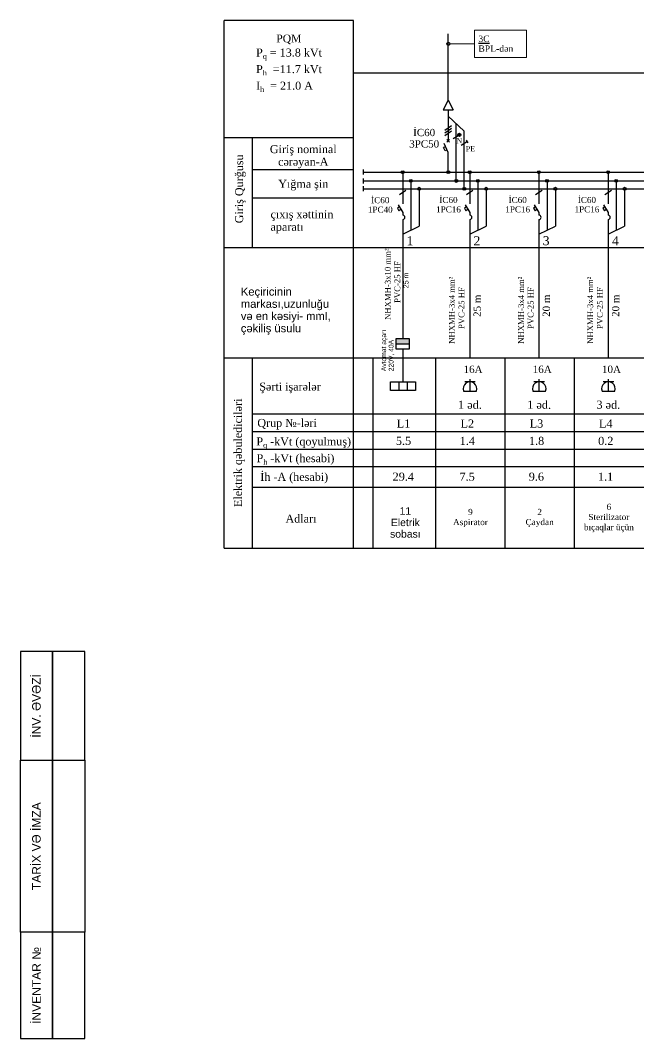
# Model space of a CAD drawing. Header units: millimetres. Extents: x 42452 to 2852333, y -419346 to 834876.
# Drawn here: x 2511279 to 2527375, y 152373 to 178883 of the extents above; entities that cross this region are included whole.
import ezdxf

# ---------------------------------------------------------------- set-up
doc = ezdxf.new("R2010")
doc.units = ezdxf.units.MM
for name, color, linetype in [('1111', 7, 'Continuous'), ('Elektrik isiqlandirma_Lightening.ET-XET', 7, 'Continuous'), ('shtamp cedvel MN', 7, 'Continuous')]:
    doc.layers.add(name, color=color, linetype=linetype)
doc.layers.add('Stamp Mətn MN', color=7, linetype='Continuous', lineweight=13)
doc.styles.add('ARİAL', font='arial.ttf')
doc.styles.add('GENERATED_STYLE_3', font='ARIAALB2.TTF')
doc.styles.add('STAMP MƏTN - MN', font='arial.ttf')

# ---------------------------------------------------------------- blocks, each defined once
blk = doc.blocks.new('Line_153', base_point=(156360232, 84644485))
at = {"layer": 'Elektrik isiqlandirma_Lightening.ET-XET', "linetype": 'Continuous'}
for p, q in [((156360260, 84644443), (156360204, 84644527)), ((156360232, 84644485), (156360042, 84644359))]:
    blk.add_line(p, q, dxfattribs=at)
blk = doc.blocks.new('Line_154', base_point=(156359982, 84644692))
at = {"layer": 'Elektrik isiqlandirma_Lightening.ET-XET', "linetype": 'Continuous', "lineweight": 0, "true_color": 0x000000}
blk.add_hatch(color=18, dxfattribs=at).paths.add_polyline_path([(156360033, 84644692), (156360029, 84644712), (156360018, 84644728), (156360002, 84644739), (156359982, 84644743), (156359963, 84644739), (156359947, 84644728), (156359936, 84644712), (156359932, 84644692), (156359936, 84644673), (156359947, 84644656), (156359963, 84644646), (156359982, 84644642), (156360002, 84644646), (156360018, 84644656), (156360029, 84644673)])
at = {"layer": 'Elektrik isiqlandirma_Lightening.ET-XET', "linetype": 'Continuous'}
blk.add_line((156359940, 84644664), (156359792, 84644566), dxfattribs=at)
blk.add_circle((156359982, 84644692), 50.6, dxfattribs=at)
blk = doc.blocks.new('Line_155', base_point=(156360137, 84643008))
at = {"layer": 'Elektrik isiqlandirma_Lightening.ET-XET', "linetype": 'Continuous', "lineweight": 0, "true_color": 0x000000}
blk.add_hatch(color=18, dxfattribs=at).paths.add_polyline_path([(156360181, 84643008), (156360178, 84643024), (156360168, 84643039), (156360154, 84643048), (156360137, 84643052), (156360120, 84643048), (156360106, 84643039), (156360096, 84643024), (156360093, 84643008), (156360096, 84642991), (156360106, 84642976), (156360120, 84642967), (156360137, 84642963), (156360154, 84642967), (156360168, 84642976), (156360178, 84642991)])
at = {"layer": 'Elektrik isiqlandirma_Lightening.ET-XET', "linetype": 'Continuous'}
blk.add_line((156360137, 84643052), (156360137, 84644803), dxfattribs=at)
blk.add_circle((156360137, 84643008), 44.2, dxfattribs=at)
blk = doc.blocks.new('Line_156', base_point=(156359637, 84643528))
at = {"layer": 'Elektrik isiqlandirma_Lightening.ET-XET', "linetype": 'Continuous', "lineweight": 0, "true_color": 0x000000}
blk.add_hatch(color=18, dxfattribs=at).paths.add_polyline_path([(156359681, 84643528), (156359678, 84643545), (156359668, 84643559), (156359654, 84643569), (156359637, 84643572), (156359620, 84643569), (156359606, 84643559), (156359596, 84643545), (156359593, 84643528), (156359596, 84643511), (156359606, 84643496), (156359620, 84643487), (156359637, 84643483), (156359654, 84643487), (156359668, 84643496), (156359678, 84643511)])
at = {"layer": 'Elektrik isiqlandirma_Lightening.ET-XET', "linetype": 'Continuous'}
blk.add_line((156359637, 84643572), (156359637, 84644139), dxfattribs=at)
blk.add_circle((156359637, 84643528), 44.2, dxfattribs=at)
blk = doc.blocks.new('Line_157', base_point=(156359887, 84643252))
at = {"layer": 'Elektrik isiqlandirma_Lightening.ET-XET', "linetype": 'Continuous', "lineweight": 0, "true_color": 0x000000}
blk.add_hatch(color=18, dxfattribs=at).paths.add_polyline_path([(156359931, 84643252), (156359928, 84643269), (156359918, 84643283), (156359904, 84643293), (156359887, 84643296), (156359870, 84643293), (156359856, 84643283), (156359846, 84643269), (156359843, 84643252), (156359846, 84643235), (156359856, 84643221), (156359870, 84643211), (156359887, 84643208), (156359904, 84643211), (156359918, 84643221), (156359928, 84643235)])
at = {"layer": 'Elektrik isiqlandirma_Lightening.ET-XET', "linetype": 'Continuous'}
blk.add_line((156359887, 84643296), (156359887, 84645041), dxfattribs=at)
blk.add_circle((156359887, 84643252), 44.2, dxfattribs=at)
blk = doc.blocks.new('STAMP - 2 MN')
at = {"layer": 'shtamp cedvel MN'}
blk.add_lwpolyline([(1500, 9000), (750, 9000), (750, 0), (750, 9000), (0, 9000), (0, 6475), (1500, 6475), (1500, 2475), (0, 2475), (0, 0), (1500, 0), (1500, 2475), (0, 2475), (0, 6475), (1500, 6475)], close=True, dxfattribs=at)
at = {"layer": 'Stamp Mətn MN', "char_height": 200, "attachment_point": 5, "rotation": 90, "style": 'STAMP MƏTN - MN'}
for s, insert, width in [('{\\fArial|b0|i0|c238|p34;İNV. }Ə{\\fArial|b0|i0|c238|p34;V}Ə{\\fArial|b0|i0|c238|p34;Zİ}', (375, 7738), 2525), ('{\\fArial|b0|i0|c238|p34;TARİX V}Ə{\\fArial|b0|i0|c238|p34; İMZA}', (375, 4475), 4000), ('{\\fArial|b0|i0|c238|p34;İNVENTAR }№', (375, 1238), 2475)]:
    blk.add_mtext(s, dxfattribs=dict(at, insert=insert, width=width))
blk = doc.blocks.new('Line_167', base_point=(156363518, 84643528))
at = {"layer": 'Elektrik isiqlandirma_Lightening.ET-XET', "linetype": 'Continuous'}
blk.add_line((156363518, 84643483), (156363518, 84642531), dxfattribs=at)
blk.add_circle((156363518, 84643528), 44.2, dxfattribs=at)
blk = doc.blocks.new('Line_168', base_point=(156364038, 84643010))
at = {"layer": 'Elektrik isiqlandirma_Lightening.ET-XET', "linetype": 'Continuous'}
blk.add_line((156364038, 84642966), (156364038, 84641833), dxfattribs=at)
blk.add_circle((156364038, 84643010), 44.2, dxfattribs=at)
blk = doc.blocks.new('Line_169', base_point=(156363773, 84643259))
at = {"layer": 'Elektrik isiqlandirma_Lightening.ET-XET', "linetype": 'Continuous'}
blk.add_line((156363773, 84643215), (156363773, 84642531), dxfattribs=at)
blk.add_circle((156363773, 84643259), 44.2, dxfattribs=at)
blk = doc.blocks.new('cdvgjyfv fvuf ufu')
at = {"layer": '1111', "color": 0, "ltscale": 20}
for p, q in [((0, 0), (0, 840)), ((-454, 0), (454, 0)), ((-375, 670), (375, 670))]:
    blk.add_line(p, q, dxfattribs=at)
blk.add_arc((0, 165), 483, 340.03458, 199.96542, dxfattribs=at)

msp = doc.modelspace()

# ---------------------------------------------------------------- hatches: boundary and pattern name
h = msp.add_hatch(color=256)
h.dxf.hatch_style = 1
h.paths.add_polyline_path([(2521405.36296, 170603.6476), (2521060.51302, 170603.6476), (2521060.51302, 170462.86507), (2521405.36296, 170462.86507)])

# ---------------------------------------------------------------- linework, layer by layer
at = {"linetype": 'Continuous'}
for p, q in [((2516581.21044, 165141.69541), (2516581.21044, 178883.44864)), ((2519947.89509, 178883.44864), (2516581.21044, 178883.44864)), ((2519947.89509, 165141.69541), (2519947.89509, 178883.44864)), ((2519947.89509, 175826.05409), (2516581.21044, 175826.05409)), ((2517323.35721, 172959.05247), (2517323.35721, 175826.05409)), ((2519947.89509, 174992.58423), (2517323.35721, 174992.58423)), ((2519947.89509, 174252.95316), (2517323.35721, 174252.95316)), ((2517323.35721, 165141.69541), (2517323.35721, 170099.57201))]:
    msp.add_line(p, q, dxfattribs=at)
msp.add_line((2521060.51302, 170462.86507), (2521405.36296, 170462.86507))
at = {"color": 7, "lineweight": 25}
msp.add_lwpolyline([(2521060.51302, 170603.6476), (2521405.36296, 170603.6476), (2521405.36296, 170322.08254), (2521060.51302, 170322.08254)], close=True, dxfattribs=at)
for points in [[(2520915.77785, 169471.65084), (2521566.11682, 169471.65084), (2521566.11682, 169245.65716), (2520915.77785, 169245.65716)], [(2521145.30953, 169471.65084), (2521353.58625, 169471.65084), (2521353.58625, 169245.65716), (2521145.30953, 169245.65716)]]:
    msp.add_lwpolyline(points, close=True)
at = {"linetype": 'Continuous'}
for centre in [(2521229.85932, 173754.79289), (2522973.64723, 173754.79289), (2524775.57657, 173754.79289), (2526577.50592, 173754.79289)]:
    msp.add_arc(centre, 59.57369, 272.96227837, 87.03772163, dxfattribs=at)
at = {"layer": 'Elektrik isiqlandirma_Lightening.ET-XET', "linetype": 'Continuous'}
for p, q in [((2522419.85158, 176808.7338), (2522419.85158, 178530.37367)), ((2519947.89509, 177516.32286), (2541787.7253, 177516.32286)), ((2522419.85158, 176808.7338), (2522290.67784, 176550.38632)), ((2522419.85158, 176808.7338), (2522549.02532, 176550.38632)), ((2522290.67784, 176550.38632), (2522549.02532, 176550.38632)), ((2522419.85158, 176550.38632), (2522419.85158, 175746.05186)), ((2522836.62744, 175995.81599), (2522419.85158, 176391.90782)), ((2522333.84806, 175955.93351), (2522505.8551, 176074.79238)), ((2522333.95685, 176024.35538), (2522505.7463, 176143.52851)), ((2522333.84806, 175887.44126), (2522505.8551, 176006.30013)), ((2522384.4865, 175781.09877), (2522455.21665, 175711.00494)), ((2522455.21665, 175781.09877), (2522384.4865, 175711.00494)), ((2522348.81943, 175594.29995), (2522297.29108, 175569.5204)), ((2522336.51077, 175485.48844), (2522297.29108, 175569.5204)), ((2522419.85158, 175442.10675), (2522309.5237, 175678.49483)), ((2522388.03912, 175510.26799), (2522336.51077, 175485.48844)), ((2520201.94305, 174997.15131), (2520201.94305, 174867.80648)), ((2520201.94305, 174932.47889), (2541179.01065, 174932.47889)), ((2520201.94305, 174767.29221), (2520201.94305, 174637.94739)), ((2520201.94305, 174702.6198), (2541179.01065, 174702.6198)), ((2520201.94305, 174563.55347), (2520201.94305, 174434.20864)), ((2520201.94305, 174498.88106), (2541179.01065, 174498.88106)), ((2521146.58662, 174346.8392), (2521318.9346, 174463.88279)), ((2522890.37453, 174346.8392), (2523062.7225, 174463.88279)), ((2524692.30387, 174346.8392), (2524864.65185, 174463.88279)), ((2526494.23322, 174346.8392), (2526666.58119, 174463.88279)), ((2521146.73383, 174026.89685), (2521094.26886, 173997.33105)), ((2521094.26886, 173997.33105), (2521135.54684, 173927.9458)), ((2521114.04305, 174081.84764), (2521232.93799, 173881.994)), ((2521188.01181, 173957.5116), (2521135.54684, 173927.9458)), ((2521443.97086, 174104.76794), (2521443.97086, 173420.65513)), ((2522890.52173, 174026.89685), (2522838.05677, 173997.33105)), ((2522838.05677, 173997.33105), (2522879.33475, 173927.9458)), ((2522857.83096, 174081.84764), (2522976.7259, 173881.994)), ((2522931.79972, 173957.5116), (2522879.33475, 173927.9458)), ((2523187.75876, 174104.76794), (2523187.75876, 173420.65513)), ((2524692.45108, 174026.89685), (2524639.98611, 173997.33105)), ((2524639.98611, 173997.33105), (2524681.2641, 173927.9458)), ((2524659.76031, 174081.84764), (2524778.65524, 173881.994)), ((2524733.72906, 173957.5116), (2524681.2641, 173927.9458)), ((2524989.68811, 174104.76794), (2524989.68811, 173420.65513)), ((2526494.38042, 174026.89685), (2526441.91546, 173997.33105)), ((2526441.91546, 173997.33105), (2526483.19344, 173927.9458)), ((2526461.68965, 174081.84764), (2526580.58459, 173881.994)), ((2526535.65841, 173957.5116), (2526483.19344, 173927.9458)), ((2526791.61745, 174104.76794), (2526791.61745, 173420.65513)), ((2521232.93799, 173881.994), (2521232.93799, 173814.28698)), ((2522976.7259, 173881.994), (2522976.7259, 173814.28698)), ((2522976.7259, 173698.89409), (2522976.7259, 170099.57201)), ((2524778.65524, 173881.994), (2524778.65524, 173814.28698)), ((2524778.65524, 173698.89409), (2524778.65524, 170099.57201)), ((2526580.58459, 173881.994), (2526580.58459, 173814.28698)), ((2526580.58459, 173698.89409), (2526580.58459, 170099.57201)), ((2521232.93799, 173316.46908), (2521662.59451, 173528.58871)), ((2522976.7259, 173316.46908), (2523406.38242, 173528.58871)), ((2524778.65524, 173316.46908), (2525208.31177, 173528.58871)), ((2526580.58459, 173316.46908), (2527010.24111, 173528.58871)), ((2541787.7253, 172959.05247), (2516586.00717, 172959.05247)), ((2516581.21044, 170099.57201), (2541787.7253, 170099.57201)), ((2520460.14085, 165141.69541), (2520460.14085, 170099.57201)), ((2523900.33839, 165141.69541), (2523900.33839, 170099.57201)), ((2525702.26774, 165141.69541), (2525702.26774, 170099.57201)), ((2517323.35721, 168640.37276), (2541787.7253, 168640.37276)), ((2517323.35721, 168175.56568), (2541787.7253, 168175.56568)), ((2517323.35721, 167722.45501), (2541787.7253, 167722.45501)), ((2517323.35721, 167270.22228), (2541787.7253, 167270.22228)), ((2517323.35721, 166733.49182), (2541787.7253, 166733.49182)), ((2516581.21044, 165141.69541), (2541787.7253, 165141.69541))]:
    msp.add_line(p, q, dxfattribs=at)
at = {"layer": 'Elektrik isiqlandirma_Lightening.ET-XET', "color": 8, "linetype": 'Continuous', "lineweight": 18}
for p, q in [((2522461.52886, 178272.4898), (2522975.52811, 178272.4898)), ((2522975.52811, 178272.4898), (2523105.58569, 178272.4898))]:
    msp.add_line(p, q, dxfattribs=at)
at = {"layer": 'Elektrik isiqlandirma_Lightening.ET-XET', "color": 7, "linetype": 'Continuous'}
for p, q in [((2521232.938, 173695.29881), (2521232.93799, 172986.45143)), ((2521232.93799, 172986.45143), (2521232.93799, 170603.6476)), ((2521232.93799, 170322.08254), (2521232.93799, 169471.65084)), ((2522098.40905, 165142.57201), (2522098.40905, 170099.57201))]:
    msp.add_line(p, q, dxfattribs=at)
at = {"layer": 'Elektrik isiqlandirma_Lightening.ET-XET', "color": 1, "lineweight": 18, "flags": 128}
msp.add_lwpolyline([(2523105.58569, 178627.28734), (2524452.42842, 178627.28734), (2524452.42842, 177917.69226), (2523105.58569, 177917.69226)], close=True, dxfattribs=at)
at = {"layer": 'Elektrik isiqlandirma_Lightening.ET-XET', "linetype": 'Continuous'}
msp.add_circle((2522419.85158, 178272.4898), 41.67728, dxfattribs=at)

# ---------------------------------------------------------------- block references
at = {"color": 4, "lineweight": 25, "xscale": 0.3684981411695097, "yscale": 0.3684966643921281, "zscale": 0.3684967944412932}
for p in [(2522985.52076, 169233.02598), (2524787.45011, 169233.02598), (2526589.37945, 169233.02598)]:
    msp.add_blockref('cdvgjyfv fvuf ufu', p, dxfattribs=at)
at = {"layer": 'Elektrik isiqlandirma_Lightening.ET-XET', "linetype": 'Continuous'}
for name, p, xscale, yscale, zscale in [('Line_157', (2522628.23951, 174702.6198), 0.8335455826161055, 0.8335455826161055, 0.8335455826161055), ('Line_154', (2522707.76095, 175903.15805), 0.8335455826161055, 0.8335455826161055, 0.8335455826161055), ('Line_153', (2522916.14888, 175730.59566), 0.8335455826161055, 0.8335455826161055, 0.8335455826161055), ('Line_155', (2522836.62744, 174498.88106), 0.8335455826161055, 0.8335455826161055, 0.8335455826161055), ('Line_156', (2522419.85158, 174932.47889), 0.8335455826161055, 0.8335455826161055, 0.8335455826161055), ('Line_167', (2521232.76061, 174928.34382), 0.8259916270630292, 0.8259916270630292, 0.8259916270630292), ('Line_169', (2521443.97086, 174706.5244), 0.8259916270630292, 0.8259916270630292, 0.8259916270630292), ('Line_167', (2522976.54852, 174928.34382), 0.8259916270630292, 0.8259916270630292, 0.8259916270630292), ('Line_169', (2523187.75876, 174706.5244), 0.8259916270630292, 0.8259916270630292, 0.8259916270630292), ('Line_167', (2524778.47786, 174928.34382), 0.8259916270630292, 0.8259916270630292, 0.8259916270630292), ('Line_169', (2524989.68811, 174706.5244), 0.8259916270630292, 0.8259916270630292, 0.8259916270630292), ('Line_167', (2526580.40721, 174928.34382), 0.8259916270630292, 0.8259916270630292, 0.8259916270630292), ('Line_169', (2526791.61745, 174706.5244), 0.8259916270630292, 0.8259916270630292, 0.8259916270630292), ('Line_168', (2521662.59451, 174500.57971), 0.8259916270630292, 0.8259916270630292, 0.8259916270630292), ('Line_168', (2523406.38242, 174500.57971), 0.8259916270630292, 0.8259916270630292, 0.8259916270630292), ('Line_168', (2525208.31177, 174500.57971), 0.8259916270630292, 0.8259916270630292, 0.8259916270630292), ('Line_168', (2527010.24111, 174500.57971), 0.8259916270630292, 0.8259916270630292, 0.8259916270630292)]:
    msp.add_blockref(name, p, dxfattribs=dict(at, xscale=xscale, yscale=yscale, zscale=zscale))
at = {"layer": 'shtamp cedvel MN', "xscale": 1.119467079843097, "yscale": 1.119467079843097, "zscale": 1.119467079843097}
msp.add_blockref('STAMP - 2 MN', (2511279.48465, 152373.14116), dxfattribs=at)

# ---------------------------------------------------------------- texts
at = {"linetype": 'Continuous', "style": 'GENERATED_STYLE_3'}
for s, insert, char_height, attachment_point, line_spacing_factor in [('\\A1;{\\fTimes New Roman|b0|i0|c0|p18;Giriş \\fTimes New Roman|b0|i0|c0|p18;nominal \\P\\fTimes New Roman|b0|i0|c0|p18;cərəyan-A}', (2518644.52969, 175332.96003), 208.3863957, 5, 0.939614), ('\\A1;{\\fTimes New Roman|b0|i0|c0|p18;çıxış x\\fTimes New Roman|b0|i0|c204|p18;ə\\fTimes New Roman|b0|i0|c0|p18;ttinin \\Paparatı}', (2517793.19511, 173638.08394), 208.38639565, 4, 0.939577), ('\\A1;{\\fArial|b0|i0|c162|p34;Ke\\fArial|b0|i0|c238|p34;ç\\fArial|b0|i0|c162|p34;iricinin \\Pmarkası,uzunluğu\\Pvə en kəsiyi- mm}І{\\fArial|b0|i0|c162|p34;,\\Pçəkiliş üsulu}', (2517019.69213, 171312.66838), 208.3863957, 4, 0.915369)]:
    msp.add_mtext(s, dxfattribs=dict(at, insert=insert, char_height=char_height, attachment_point=attachment_point, line_spacing_factor=line_spacing_factor))
at = {"linetype": 'Continuous', "char_height": 208.3863957, "rotation": 90, "style": 'GENERATED_STYLE_3'}
for s, insert, attachment_point in [('\\A1;{\\fTimes New Roman|b0|i0|c0|p18;Giriş Qurğusu}', (2517009.11533, 173599.54226), 4), ('\\A1;{\\fTimes New Roman|b0|i0|c204|p18;Elektrik qəbulediciləri}', (2516976.82799, 167624.84885), 5)]:
    msp.add_mtext(s, dxfattribs=dict(at, insert=insert, attachment_point=attachment_point))
at = {"linetype": 'Continuous', "style": 'GENERATED_STYLE_3'}
for s, insert, char_height, attachment_point in [('\\A1;{\\fTimes New Roman|b0|i0|c0|p18;Yığma şin}', (2518644.52969, 174593.32893), 208.3863957, 5), ('\\A1;{\\fTimes New Roman|b0|i0|c204|p18;Şərti işarələr  }', (2518299.02953, 169314.46442), 208.3863957, 5), ('\\A1;{\\fTimes New Roman|b0|i0|c0|p18;Qrup №-ləri}', (2517448.44022, 168369.44263), 208.3863957, 4), ('\\A1;{\\fTimes New Roman|b0|i0|c0|p18;P\\H0.66x;\\S ^ q;\\H1.5152x; -kVt (qoyulmuş)}', (2518656.15575, 167917.35505), 208.3863957, 5), ('\\A1;{\\fTimes New Roman|b0|i0|c0|p18;P\\fTimes New Roman|b0|i0|c0|p18;\\A1{\\H.66x;\\S ^ h;}\\fTimes New Roman|b0|i0|c0|p18; -kVt (hesabi)}', (2518441.33032, 167481.28783), 208.38639565, 5), ('\\A1;{\\fTimes New Roman|b0|i0|c0|p18;İh -A (hesabi)}', (2518409.43917, 166965.24576), 208.3863957, 5), ('\\A1;{\\fTimes New Roman|b0|i0|c0|p18;Adları}', (2518584.25107, 165909.71594), 208.3863957, 5)]:
    msp.add_mtext(s, dxfattribs=dict(at, insert=insert, char_height=char_height, attachment_point=attachment_point))
at = {"layer": 'Elektrik isiqlandirma_Lightening.ET-XET', "linetype": 'Continuous', "style": 'GENERATED_STYLE_3'}
for s, insert, char_height, attachment_point in [('\\A1;{\\fTimes New Roman|b0|i0|c238|p18;P\\fTimes New Roman|b0|i0|c204|p18;Q\\fTimes New Roman|b0|i0|c238|p18;M\\fTimes New Roman|b0|i0|c204|p18; }', (2518269.45212, 178387.64218), 200, 5), ('\\A1;{\\fTimes New Roman|b0|i0|c0|p18;N\\fTimes New Roman|b0|i0|c0|p18;\\H1.256997x; }', (2522629.55236, 175754.20335), 136.9555901, 4), ('\\A1;{\\fTimes New Roman|b0|i0|c0|p18;PE\\fTimes New Roman|b0|i0|c0|p18; }', (2522875.27606, 175540.85162), 136.9555901, 4), ('\\A1;{\\fTimes New Roman|b0|i0|c0|p18;5.5}', (2521254.30573, 167933.62995), 210.7009078, 5), ('\\A1;{\\fTimes New Roman|b0|i0|c204|p18;1.\\fTimes New Roman|b0|i0|c238|p18;4}', (2522916.18271, 167933.62995), 210.7009078, 5), ('\\A1;{\\fTimes New Roman|b0|i0|c204|p18;1.8}', (2524718.11206, 167933.62995), 210.7009078, 5)]:
    msp.add_mtext(s, dxfattribs=dict(at, insert=insert, char_height=char_height, attachment_point=attachment_point))
at = {"layer": 'Elektrik isiqlandirma_Lightening.ET-XET', "insert": (2523202.50505, 178274.70801), "char_height": 166.70911652, "width": 1315.3049042, "attachment_point": 4, "line_spacing_factor": 0.9227, "style": 'GENERATED_STYLE_3'}
msp.add_mtext('\\A1;{\\fTimes New Roman|b0|i0|c0|p18;\\L3\\fTimes New Roman|b0|i0|c238|p18;C\\fTimes New Roman|b0|i0|c204|p18;\\P\\fTimes New Roman|b0|i0|c238|p18;\\lBPL-\\fTimes New Roman|b0|i0|c204|p18;dən  }', dxfattribs=at)
at = {"layer": 'Elektrik isiqlandirma_Lightening.ET-XET', "linetype": 'Continuous', "style": 'GENERATED_STYLE_3'}
for s, insert, char_height, attachment_point, line_spacing_factor in [('\\A1;{\\fTimes New Roman|b0|i0|c204|p18;P\\H0.66x;\\S ^ q;\\H1.5152x; = \\fTimes New Roman|b0|i0|c238|p18;1\\fTimes New Roman|b0|i0|c0|p18;3\\fTimes New Roman|b0|i0|c238|p18;.\\fTimes New Roman|b0|i0|c0|p18;8\\fTimes New Roman|b0|i0|c204|p18; kVt\\P\\H0.99997x;P\\H0.66x;\\S ^ h;\\H1.5152x;  =\\fTimes New Roman|b0|i0|c238|p18;1\\fTimes New Roman|b0|i0|c0|p18;1\\fTimes New Roman|b0|i0|c238|p18;.\\fTimes New Roman|b0|i0|c0|p18;7\\fTimes New Roman|b0|i0|c204|p18; kVt\\PI\\H0.66x;\\S ^ h;\\H1.5152x;  = \\fTimes New Roman|b0|i0|c0|p18;21.0\\fTimes New Roman|b0|i0|c204|p18; A}', (2517415.66963, 177614.14172), 208.38639565, 4, 1.066525), ('\\A1;{\\fTimes New Roman|b0|i0|c0|p18;İ\\fTimes New Roman|b0|i0|c204|p18;C60\\P3PC\\fTimes New Roman|b0|i0|c0|p18;50}', (2521792.13167, 175814.00013), 189.6308171, 5, 0.938829)]:
    msp.add_mtext(s, dxfattribs=dict(at, insert=insert, char_height=char_height, attachment_point=attachment_point, line_spacing_factor=line_spacing_factor))
at = {"layer": 'Elektrik isiqlandirma_Lightening.ET-XET', "linetype": 'Continuous', "width": 831.0558875, "attachment_point": 5, "line_spacing_factor": 0.938829, "style": 'GENERATED_STYLE_3'}
for s, insert, char_height in [('\\A1;{\\fTimes New Roman|b0|i0|c204|p18;İC60\\P\\fTimes New Roman|b0|i0|c238|p18;1\\fTimes New Roman|b0|i0|c204|p18;PC\\fTimes New Roman|b0|i0|c238|p18;40}', (2520649.21915, 174078.36344), 157.05504077), ('\\A1;{\\fTimes New Roman|b0|i0|c204|p18;İC60\\P1PC16}', (2522425.20677, 174084.79973), 157.0550408), ('\\A1;{\\fTimes New Roman|b0|i0|c204|p18;İC60\\P1PC16}', (2524227.13612, 174084.79973), 157.0550408), ('\\A1;{\\fTimes New Roman|b0|i0|c204|p18;İC60\\P1PC16}', (2526029.06546, 174084.79973), 157.0550408)]:
    msp.add_mtext(s, dxfattribs=dict(at, insert=insert, char_height=char_height))
at = {"layer": 'Elektrik isiqlandirma_Lightening.ET-XET', "color": 3, "linetype": 'Continuous', "attachment_point": 5, "style": 'GENERATED_STYLE_3'}
for s, insert, char_height, width in [('\\A1;{\\fTimes New Roman|b0|i0|c204|p18;1}', (2521422.31507, 173146.34942), 235.0916651, 596.7848819), ('\\A1;{\\fTimes New Roman|b0|i0|c204|p18;2}', (2523166.10298, 173146.34942), 235.0916651, 596.7848819), ('\\A1;{\\fTimes New Roman|b0|i0|c204|p18;3}', (2524968.03232, 173146.34942), 235.0916651, 596.7848819), ('\\A1;{\\fTimes New Roman|b0|i0|c204|p18;4}', (2526769.96167, 173146.34942), 235.0916651, 596.7848819), ('\\A1;{\\fTimes New Roman|b0|i0|c238|p18;L\\fTimes New Roman|b0|i0|c204|p18;1}', (2521252.80796, 168386.53528), 210.7009078, 331.3184427), ('\\A1;{\\fTimes New Roman|b0|i0|c238|p18;L\\fTimes New Roman|b0|i0|c204|p18;2}', (2522914.68495, 168386.53528), 210.7009078, 331.3184427), ('\\A1;{\\fTimes New Roman|b0|i0|c238|p18;L\\fTimes New Roman|b0|i0|c204|p18;3}', (2524716.61429, 168386.53528), 210.7009078, 331.3184427), ('\\A1;{\\fTimes New Roman|b0|i0|c238|p18;L\\fTimes New Roman|b0|i0|c204|p18;4}', (2526518.54363, 168386.53528), 210.7009078, 331.3184427)]:
    msp.add_mtext(s, dxfattribs=dict(at, insert=insert, char_height=char_height, width=width))
at = {"layer": 'Elektrik isiqlandirma_Lightening.ET-XET', "linetype": 'Continuous', "rotation": 90, "style": 'GENERATED_STYLE_3'}
for s, insert, char_height, attachment_point in [('{\\fTimes New Roman|b0|i0|c238|p18;\\C7; \\fTimes New Roman|b0|i0|c204|p18;\\C0;NHXMH-3х\\fTimes New Roman|b0|i0|c0|p18;10\\fTimes New Roman|b0|i0|c238|p18;\\C7; mm²\\fTimes New Roman|b0|i0|c204|p18;\\C0;\\P\\fTimes New Roman|b0|i0|c238|p18;\\C7;   PVC-25 \\fTimes New Roman|b0|i0|c204|p18;\\C0;H\\fTimes New Roman|b0|i0|c238|p18;\\C7;F}', (2520768.59819, 171985.63168), 150, 2), ('{\\fTimes New Roman|b0|i0|c238|p18;\\C7; \\fTimes New Roman|b0|i0|c204|p18;\\C0;NHXMH-3х\\fTimes New Roman|b0|i0|c238|p18;4\\C7; mm²\\fTimes New Roman|b0|i0|c204|p18;\\C0;\\P\\fTimes New Roman|b0|i0|c238|p18;\\C7;   PVC-25 \\fTimes New Roman|b0|i0|c204|p18;\\C0;H\\fTimes New Roman|b0|i0|c238|p18;\\C7;F}', (2522436.82665, 171307.84626), 150, 2), ('{\\fTimes New Roman|b0|i0|c238|p18;\\C7; \\fTimes New Roman|b0|i0|c204|p18;\\C0;NHXMH-3х\\fTimes New Roman|b0|i0|c238|p18;4\\C7; mm²\\fTimes New Roman|b0|i0|c204|p18;\\C0;\\P\\fTimes New Roman|b0|i0|c238|p18;\\C7;   PVC-25 \\fTimes New Roman|b0|i0|c204|p18;\\C0;H\\fTimes New Roman|b0|i0|c238|p18;\\C7;F}', (2524238.75599, 171307.84626), 150, 2), ('{\\fTimes New Roman|b0|i0|c238|p18;\\C7; \\fTimes New Roman|b0|i0|c204|p18;\\C0;NHXMH-3х\\fTimes New Roman|b0|i0|c238|p18;4\\C7; mm²\\fTimes New Roman|b0|i0|c204|p18;\\C0;\\P\\fTimes New Roman|b0|i0|c238|p18;\\C7;   PVC-25 \\fTimes New Roman|b0|i0|c204|p18;\\C0;H\\fTimes New Roman|b0|i0|c238|p18;\\C7;F}', (2526040.68534, 171307.84626), 150, 2), ('\\A1;{\\fTimes New Roman|b0|i0|c204|p18;25 m}', (2523172.43356, 171163.86215), 189.0809287, 4), ('\\A1;{\\fTimes New Roman|b0|i0|c204|p18;20 m}', (2524974.36291, 171163.86215), 189.0809287, 4), ('\\A1;{\\fTimes New Roman|b0|i0|c204|p18;20 m}', (2526776.29225, 171163.86215), 189.0809287, 4)]:
    msp.add_mtext(s, dxfattribs=dict(at, insert=insert, char_height=char_height, attachment_point=attachment_point))
at = {"layer": 'Elektrik isiqlandirma_Lightening.ET-XET', "color": 7, "linetype": 'Continuous', "insert": (2521318.17562, 171907.63076), "char_height": 133.0376008, "attachment_point": 4, "rotation": 90, "style": 'GENERATED_STYLE_3'}
msp.add_mtext('\\A1;{\\fArial|b0|i0|c238|p34;25} m', dxfattribs=at)
at = {"layer": 'Elektrik isiqlandirma_Lightening.ET-XET', "insert": (2520847.05032, 169749.45348), "char_height": 125, "width": 1469.7729325, "attachment_point": 4, "rotation": 90, "line_spacing_factor": 0.9227, "style": 'GENERATED_STYLE_3'}
msp.add_mtext('\\A1;{\\fArial|b0|i0|c0|p34;Avtomat açar\\fArial|b0|i0|c238|p34;ı\\fArial|b0|i0|c0|p34; 220V, 40A}', dxfattribs=at)
at = {"layer": 'Elektrik isiqlandirma_Lightening.ET-XET', "color": 7, "linetype": 'Continuous', "attachment_point": 5, "style": 'GENERATED_STYLE_3'}
for s, insert, char_height in [('\\A1;{\\fTimes New Roman|b0|i0|c204|p18;16\\fTimes New Roman|b0|i0|c238|p18;A}', (2523064.16863, 169797.80575), 189.8205617), ('\\A1;{\\fTimes New Roman|b0|i0|c204|p18;16\\fTimes New Roman|b0|i0|c238|p18;A}', (2524866.09798, 169797.80575), 189.8205617), ('\\A1;{\\fTimes New Roman|b0|i0|c204|p18;10\\fTimes New Roman|b0|i0|c238|p18;A}', (2526668.02732, 169797.80575), 189.8205617), ('\\A1;{\\fTimes New Roman|b0|i0|c204|p18;1 \\fTimes New Roman|b0|i0|c238|p18;əd\\fTimes New Roman|b0|i0|c204|p18;.\\fTimes New Roman|b0|i0|c238|p18;  }', (2522982.53247, 168874.39929), 211.85324408), ('\\A1;{\\fTimes New Roman|b0|i0|c204|p18;1 \\fTimes New Roman|b0|i0|c238|p18;əd\\fTimes New Roman|b0|i0|c204|p18;.\\fTimes New Roman|b0|i0|c238|p18;  }', (2524784.46182, 168874.39929), 211.85324408), ('\\A1;{\\fTimes New Roman|b0|i0|c204|p18;3 \\fTimes New Roman|b0|i0|c238|p18;əd\\fTimes New Roman|b0|i0|c204|p18;.\\fTimes New Roman|b0|i0|c238|p18;  }', (2526586.39116, 168874.39929), 211.85324408)]:
    msp.add_mtext(s, dxfattribs=dict(at, insert=insert, char_height=char_height))
at = {"layer": 'Elektrik isiqlandirma_Lightening.ET-XET', "linetype": 'Continuous', "attachment_point": 5, "style": 'GENERATED_STYLE_3'}
for s, insert, char_height, width in [('\\A1;{\\fTimes New Roman|b0|i0|c204|p18;0.2}', (2526520.0414, 167933.62995), 210.7009078, 586.6075848), ('\\A1;{\\fTimes New Roman|b0|i0|c238|p18;2\\fTimes New Roman|b0|i0|c0|p18;9\\fTimes New Roman|b0|i0|c238|p18;.\\fTimes New Roman|b0|i0|c0|p18;4}', (2521248.92325, 167002.00664), 210.70090785, 712.0063638), ('\\A1;{\\fTimes New Roman|b0|i0|c238|p18;7\\fTimes New Roman|b0|i0|c204|p18;.5}', (2522910.80023, 167002.00664), 210.7009078, 712.0063638), ('\\A1;{\\fTimes New Roman|b0|i0|c204|p18;9.6}', (2524712.72957, 167002.00664), 210.7009078, 712.0063638), ('\\A1;{\\fTimes New Roman|b0|i0|c204|p18;1.1}', (2526514.65892, 167002.00664), 210.7009078, 712.0063638)]:
    msp.add_mtext(s, dxfattribs=dict(at, insert=insert, char_height=char_height, width=width))
at = {"layer": 'Elektrik isiqlandirma_Lightening.ET-XET', "color": 7, "linetype": 'Continuous', "char_height": 158.8918572, "width": 10493.8101362, "attachment_point": 5, "style": 'GENERATED_STYLE_3'}
for s, insert in [('\\A1;{\\fTimes New Roman|b0|i0|c238|p18;6\\PSterilizator\\Pbıçaqlar üçün}', (2526600.25731, 165927.87924)), ('\\A1;{\\fTimes New Roman|b0|i0|c238|p18;9\\PAspirator}', (2522996.39862, 165927.87924)), ('\\A1;{\\fTimes New Roman|b0|i0|c238|p18;2\\PÇaydan}', (2524798.32796, 165927.87924))]:
    msp.add_mtext(s, dxfattribs=dict(at, insert=insert))
at = {"layer": 'Elektrik isiqlandirma_Lightening.ET-XET', "color": 7, "linetype": 'Continuous', "insert": (2521302.20722, 165810.91998), "char_height": 193.8096448, "attachment_point": 5, "line_spacing_factor": 0.925008, "style": 'ARİAL'}
msp.add_mtext('\\A1;11{\\fArial|b0|i0|c238|p34;\\P}Eletrik\\Psob{\\fArial|b0|i0|c238|p34;ası}', dxfattribs=at)

doc.saveas('drawing.dxf')
